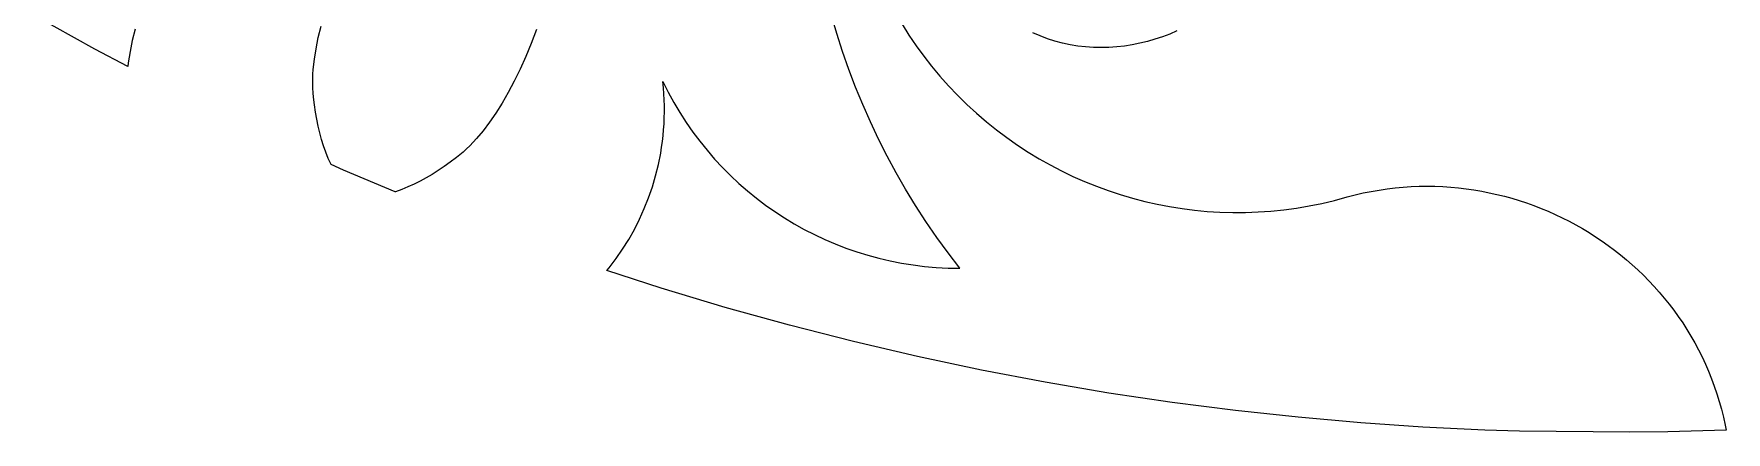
# Model space of a CAD drawing. Extents: x -340 to 340, y -265 to 265.
# Drawn here: x -49.5 to 3.7, y -100 to -87.5 of the extents above; entities that cross this region are included whole.
import ezdxf

# ---------------------------------------------------------------- set-up
doc = ezdxf.new("R2010")
doc.units = 0
doc.layers.add('LAYER_1', color=18, linetype='CONTINUOUS')

msp = doc.modelspace()

# ---------------------------------------------------------------- linework, layer by layer
at = {"layer": 'LAYER_1'}
msp.add_lwpolyline([(-23.69, -77.866, 0.574165), (-8.186, -92.593), (-7.934, -92.528), (-7.683, -92.47), (-7.431, -92.419), (-7.179, -92.376), (-6.927, -92.339), (-6.676, -92.309), (-6.425, -92.286), (-6.174, -92.27), (-5.923, -92.26), (-5.674, -92.257), (-5.425, -92.26), (-5.177, -92.27), (-4.929, -92.286), (-4.683, -92.308), (-4.439, -92.337), (-4.195, -92.372), (-3.953, -92.413), (-3.712, -92.46), (-3.473, -92.513), (-3.236, -92.572), (-3.001, -92.637), (-2.767, -92.707), (-2.536, -92.784), (-2.307, -92.866), (-2.08, -92.953), (-1.856, -93.046), (-1.634, -93.145), (-1.415, -93.249), (-1.199, -93.358), (-0.985, -93.473), (-0.775, -93.593), (-0.567, -93.717), (-0.363, -93.847), (-0.162, -93.982), (0.035, -94.122), (0.229, -94.267), (0.42, -94.417), (0.606, -94.571), (0.789, -94.73), (0.967, -94.894), (1.142, -95.062), (1.312, -95.234), (1.478, -95.412), (1.64, -95.593), (1.797, -95.779), (1.949, -95.968), (2.096, -96.163), (2.239, -96.361), (2.377, -96.563), (2.509, -96.769), (2.637, -96.979), (2.758, -97.193), (2.875, -97.41), (2.986, -97.631), (3.091, -97.856), (3.191, -98.085), (3.284, -98.317), (3.372, -98.552), (3.453, -98.791), (3.529, -99.033), (3.598, -99.278), (3.66, -99.526), (3.716, -99.778), (3.746, -99.937), (1.914, -99.989), (0.71, -100.001), (-2.757, -99.965), (-3.856, -99.934), (-5.802, -99.84), (-7.76, -99.707), (-9.73, -99.534), (-11.71, -99.32), (-13.699, -99.066), (-15.696, -98.769), (-17.7, -98.43), (-19.709, -98.047), (-21.722, -97.621), (-23.738, -97.151), (-25.756, -96.635), (-27.774, -96.075), (-29.79, -95.469), (-31.506, -94.914), (-31.429, -94.822), (-31.211, -94.534), (-31.006, -94.237), (-30.814, -93.931), (-30.637, -93.616), (-30.473, -93.293), (-30.324, -92.963), (-30.189, -92.625), (-30.07, -92.281), (-29.967, -91.931), (-29.879, -91.575), (-29.807, -91.214), (-29.778, -91.031), (-29.752, -90.848), (-29.731, -90.663), (-29.714, -90.478), (-29.702, -90.291), (-29.693, -90.104), (-29.689, -89.915), (-29.69, -89.726), (-29.695, -89.536), (-29.705, -89.346), (-29.719, -89.155), (-29.738, -88.963), (-29.57, -89.297), (-29.392, -89.622), (-29.203, -89.94), (-29.004, -90.249), (-28.795, -90.55), (-28.576, -90.842), (-28.347, -91.126), (-28.11, -91.4), (-27.863, -91.666), (-27.608, -91.922), (-27.344, -92.168), (-27.072, -92.405), (-26.793, -92.633), (-26.506, -92.85), (-26.212, -93.057), (-25.91, -93.253), (-25.603, -93.439), (-25.288, -93.615), (-24.968, -93.779), (-24.642, -93.932), (-24.311, -94.074), (-23.974, -94.205), (-23.633, -94.324), (-23.286, -94.431), (-22.936, -94.526), (-22.581, -94.609), (-22.223, -94.679), (-21.861, -94.737), (-21.496, -94.782), (-21.127, -94.815), (-20.757, -94.834), (-20.384, -94.84, -0.453995), (-14.228, -61.543, 0.240725)], format="xyb", dxfattribs=at)
for points in [[(-46.359, -87.314), (-46.447, -87.665), (-46.519, -88.019), (-46.576, -88.375), (-46.588, -88.489), (-47.629, -87.94), (-49.549, -86.873)], [(-33.716, -87.326), (-33.882, -87.76), (-34.055, -88.176), (-34.234, -88.572), (-34.418, -88.948), (-34.607, -89.304), (-34.8, -89.638), (-34.998, -89.952), (-35.199, -90.243), (-35.403, -90.512), (-35.61, -90.758), (-35.714, -90.873), (-35.819, -90.981), (-35.924, -91.083), (-36.029, -91.18), (-36.135, -91.27), (-36.241, -91.354), (-36.438, -91.5), (-36.63, -91.637), (-36.82, -91.765), (-37.009, -91.885), (-37.197, -91.996), (-37.385, -92.099), (-37.575, -92.194), (-37.766, -92.281), (-37.961, -92.361), (-38.159, -92.434), (-38.166, -92.436), (-39.8, -91.749), (-40.188, -91.575), (-40.19, -91.572), (-40.275, -91.379), (-40.352, -91.185), (-40.423, -90.987), (-40.486, -90.785), (-40.542, -90.579), (-40.592, -90.367), (-40.637, -90.149), (-40.676, -89.923), (-40.711, -89.689), (-40.741, -89.447), (-40.754, -89.312), (-40.762, -89.173), (-40.766, -89.03), (-40.765, -88.883), (-40.759, -88.733), (-40.749, -88.578), (-40.714, -88.259), (-40.661, -87.925), (-40.59, -87.578), (-40.5, -87.218)], [(-13.551, -87.367), (-13.777, -87.464), (-14.007, -87.552), (-14.241, -87.63), (-14.478, -87.698), (-14.717, -87.756), (-14.958, -87.804), (-15.201, -87.842), (-15.445, -87.869), (-15.69, -87.886), (-15.935, -87.892), (-16.181, -87.886), (-16.425, -87.87), (-16.669, -87.842), (-16.911, -87.802), (-17.151, -87.751), (-17.39, -87.688), (-17.625, -87.612), (-17.857, -87.525), (-18.086, -87.425)]]:
    msp.add_lwpolyline(points, dxfattribs=at)

doc.saveas('drawing.dxf')
